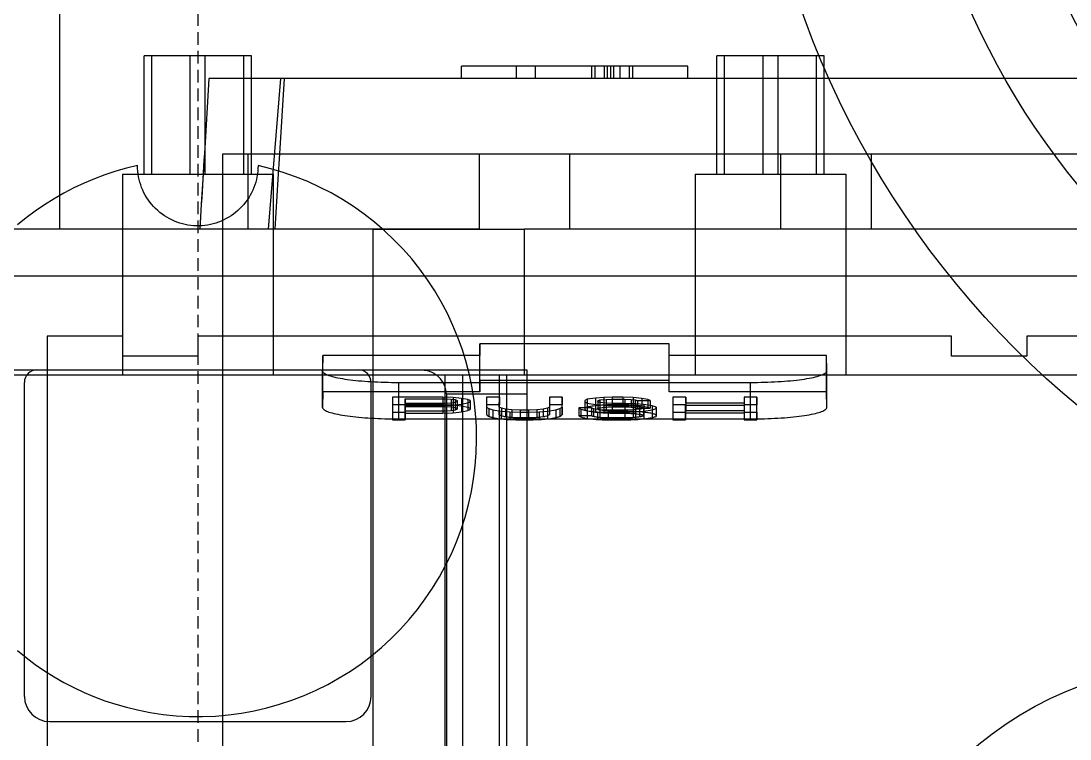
# Model space of a CAD drawing. Extents: x 0 to 226, y 0 to 271.
# Drawn here: x 105.97 to 147.72, y 55.36 to 83.94 of the extents above; entities that cross this region are included whole.
import ezdxf

# ---------------------------------------------------------------- set-up
doc = ezdxf.new("R2010")
doc.units = 0
doc.linetypes.add('DASHED', pattern=[0.75, 0.5, -0.25])
doc.layers.add('-15N-THT. THIẾT BỊ ĐÓNG MỞ', color=40, linetype='CONTINUOUS')

# ---------------------------------------------------------------- blocks, each defined once
blk = doc.blocks.new('06 - N - SC VSD CHIẾU TRÊN ATV630D30~D45N4')
at = {"layer": '-15N-THT. THIẾT BỊ ĐÓNG MỞ', "color": 6, "linetype": 'DASHED'}
blk.add_line((0, 0), (0, -271), dxfattribs=at)
at = {"layer": '-15N-THT. THIẾT BỊ ĐÓNG MỞ'}
for p, q in [((-5.5, -171.35), (-5.5, -195.35)), ((2.133, -188.45), (-2.133, -188.45)), ((-2.133, -193.15), (-2.133, -188.45)), ((-1.833, -193.15), (-1.833, -188.45)), ((-0.301, -193.15), (-0.301, -188.45)), ((0.301, -193.15), (0.301, -188.45)), ((1.833, -193.15), (1.833, -188.45)), ((2.133, -193.15), (2.133, -188.45)), ((24.933, -188.45), (20.667, -188.45)), ((20.667, -193.15), (20.667, -188.45)), ((20.967, -193.15), (20.967, -188.45)), ((22.499, -193.15), (22.499, -188.45)), ((23.101, -193.15), (23.101, -188.45)), ((24.633, -193.15), (24.633, -188.45)), ((24.933, -193.15), (24.933, -188.45)), ((19.5, -188.85), (10.5, -188.85)), ((10.5, -188.85), (10.5, -188.85)), ((10.5, -189.35), (10.5, -188.85)), ((12.688, -188.85), (12.688, -188.85)), ((12.688, -189.35), (12.688, -188.85)), ((13.438, -188.85), (13.438, -188.85)), ((16.562, -188.85), (13.438, -188.85)), ((13.438, -189.35), (13.438, -188.85)), ((15.688, -189.35), (15.688, -188.85)), ((15.812, -189.35), (15.812, -188.85)), ((16.187, -189.35), (16.187, -188.85)), ((16.313, -189.35), (16.313, -188.85)), ((16.438, -189.35), (16.438, -188.85)), ((16.562, -188.85), (16.562, -188.85)), ((16.562, -189.35), (16.562, -188.85)), ((16.812, -189.35), (16.812, -188.85)), ((17.188, -189.35), (17.188, -188.85)), ((17.312, -188.85), (17.312, -188.85)), ((17.312, -189.35), (17.312, -188.85)), ((19.5, -188.85), (19.5, -188.85)), ((19.5, -189.35), (19.5, -188.85)), ((0.445, -189.35), (0.262, -192.35)), ((3.297, -189.35), (0.445, -189.35)), ((0.445, -189.35), (0.445, -189.35)), ((3.297, -189.35), (2.796, -195.35)), ((3.434, -189.35), (3.251, -192.35)), ((76.693, -189.35), (3.297, -189.35)), ((10.5, -189.35), (10.5, -189.35)), ((12.688, -189.35), (12.688, -189.35)), ((13.438, -189.35), (13.438, -189.35)), ((16.562, -189.35), (16.562, -189.35)), ((17.312, -189.35), (17.312, -189.35)), ((19.5, -189.35), (19.5, -189.35)), ((0.333, -191.189), (0.323, -191.35)), ((0.308, -191.6), (0.293, -191.85)), ((0.323, -191.35), (0.308, -191.6)), ((0.293, -191.85), (0.278, -192.1)), ((0.262, -192.35), (0.202, -193.35)), ((0.254, -192.488), (0.241, -192.704)), ((0.262, -192.35), (0.247, -192.6)), ((0.278, -192.1), (0.262, -192.35)), ((1, -192.35), (94.99, -192.35)), ((1, -255.05), (1, -192.35)), ((1, -192.35), (1, -192.35)), ((2, -192.35), (2, -192.35)), ((2, -195.35), (2, -192.35)), ((3.251, -192.35), (3.19, -193.35)), ((11.2, -192.35), (11.2, -195.35)), ((14.8, -192.35), (14.8, -195.35)), ((23.2, -192.35), (23.2, -195.35)), ((26.8, -192.35), (26.8, -195.35)), ((-2.4, -192.813), (-2.836, -192.918)), ((-2.397, -192.925), (-2.4, -192.813)), ((-2.4, -192.813), (-2.4, -192.813)), ((0.232, -192.85), (0.217, -193.1)), ((0.241, -192.704), (0.228, -192.919)), ((0.247, -192.6), (0.232, -192.85)), ((2.4, -192.813), (2.397, -192.925)), ((2.905, -192.937), (2.4, -192.813)), ((2.4, -192.813), (2.4, -192.813)), ((-3.692, -193.182), (-4.112, -193.34)), ((-3.267, -193.042), (-3.692, -193.182)), ((-2.836, -192.918), (-3.267, -193.042)), ((-3, -193.15), (3, -193.15)), ((-3, -193.15), (-3, -201.15)), ((-2.389, -193.037), (-2.397, -192.925)), ((-2.376, -193.149), (-2.389, -193.037)), ((-2.358, -193.26), (-2.376, -193.149)), ((-2.334, -193.37), (-2.358, -193.26)), ((0.217, -193.1), (0.202, -193.35)), ((0.215, -193.135), (0.202, -193.35)), ((0.228, -192.919), (0.215, -193.135)), ((2.358, -193.26), (2.334, -193.37)), ((2.376, -193.149), (2.358, -193.26)), ((2.389, -193.037), (2.376, -193.149)), ((2.397, -192.925), (2.389, -193.037)), ((3.404, -193.085), (2.905, -192.937)), ((3, -193.15), (3, -201.15)), ((3.896, -193.256), (3.404, -193.085)), ((4.379, -193.45), (3.896, -193.256)), ((19.8, -193.15), (25.8, -193.15)), ((19.8, -193.15), (19.8, -201.15)), ((25.8, -193.15), (25.8, -201.15)), ((-4.93, -193.705), (-5.328, -193.912)), ((-4.525, -193.514), (-4.93, -193.705)), ((-4.112, -193.34), (-4.525, -193.514)), ((-2.306, -193.479), (-2.334, -193.37)), ((-2.272, -193.586), (-2.306, -193.479)), ((-2.233, -193.692), (-2.272, -193.586)), ((-2.189, -193.795), (-2.233, -193.692)), ((0.202, -193.35), (0.141, -194.35)), ((0.186, -193.6), (0.171, -193.85)), ((0.186, -193.6), (0.171, -193.85)), ((0.202, -193.35), (0.186, -193.6)), ((0.202, -193.35), (0.186, -193.6)), ((2.233, -193.692), (2.189, -193.795)), ((2.272, -193.586), (2.233, -193.692)), ((2.306, -193.479), (2.272, -193.586)), ((2.334, -193.37), (2.306, -193.479)), ((3.19, -193.35), (3.068, -195.35)), ((4.852, -193.667), (4.379, -193.45)), ((5.315, -193.905), (4.852, -193.667)), ((-5.716, -194.135), (-6.096, -194.374)), ((-5.328, -193.912), (-5.716, -194.135)), ((-2.141, -193.897), (-2.189, -193.795)), ((-2.087, -193.996), (-2.141, -193.897)), ((-2.03, -194.092), (-2.087, -193.996)), ((-1.967, -194.186), (-2.03, -194.092)), ((0.156, -194.1), (0.14, -194.35)), ((0.156, -194.1), (0.141, -194.35)), ((0.171, -193.85), (0.156, -194.1)), ((0.171, -193.85), (0.156, -194.1)), ((2.03, -194.092), (1.967, -194.186)), ((2.087, -193.996), (2.03, -194.092)), ((2.141, -193.897), (2.087, -193.996)), ((2.189, -193.795), (2.141, -193.897)), ((5.765, -194.165), (5.315, -193.905)), ((-6.096, -194.374), (-6.466, -194.627)), ((-1.901, -194.277), (-1.967, -194.186)), ((-1.83, -194.364), (-1.901, -194.277)), ((-1.755, -194.448), (-1.83, -194.364)), ((-1.677, -194.529), (-1.755, -194.448)), ((-1.594, -194.606), (-1.677, -194.529)), ((0.141, -194.35), (0.08, -195.35)), ((0.14, -194.35), (0.125, -194.6)), ((0.141, -194.35), (0.125, -194.6)), ((1.677, -194.529), (1.594, -194.606)), ((1.755, -194.448), (1.677, -194.529)), ((1.83, -194.364), (1.755, -194.448)), ((1.901, -194.277), (1.83, -194.364)), ((1.967, -194.186), (1.901, -194.277)), ((6.204, -194.446), (5.765, -194.165)), ((6.628, -194.746), (6.204, -194.446)), ((-6.825, -194.896), (-7.172, -195.178)), ((-6.466, -194.627), (-6.825, -194.896)), ((-1.508, -194.678), (-1.594, -194.606)), ((-1.419, -194.747), (-1.508, -194.678)), ((-1.327, -194.812), (-1.419, -194.747)), ((-1.232, -194.872), (-1.327, -194.812)), ((-1.134, -194.927), (-1.232, -194.872)), ((-1.034, -194.978), (-1.134, -194.927)), ((-0.931, -195.024), (-1.034, -194.978)), ((0.11, -194.85), (0.094, -195.1)), ((0.11, -194.85), (0.095, -195.1)), ((0.125, -194.6), (0.11, -194.85)), ((0.125, -194.6), (0.11, -194.85)), ((1.034, -194.978), (0.931, -195.024)), ((1.134, -194.927), (1.034, -194.978)), ((1.232, -194.872), (1.134, -194.927)), ((1.327, -194.812), (1.232, -194.872)), ((1.419, -194.747), (1.327, -194.812)), ((1.508, -194.678), (1.419, -194.747)), ((1.594, -194.606), (1.508, -194.678)), ((7.038, -195.067), (6.628, -194.746)), ((11.2, -195.35), (-11.025, -195.35)), ((-0.827, -195.065), (-0.931, -195.024)), ((-0.72, -195.102), (-0.827, -195.065)), ((-0.612, -195.133), (-0.72, -195.102)), ((-0.503, -195.159), (-0.612, -195.133)), ((-0.392, -195.18), (-0.503, -195.159)), ((-0.281, -195.196), (-0.392, -195.18)), ((-0.169, -195.207), (-0.281, -195.196)), ((-0.056, -195.212), (-0.169, -195.207)), ((0.056, -195.212), (-0.056, -195.212)), ((0.169, -195.207), (0.056, -195.212)), ((0.094, -195.1), (0.079, -195.35)), ((0.095, -195.1), (0.08, -195.35)), ((0.08, -195.35), (0.08, -195.35)), ((0.281, -195.196), (0.169, -195.207)), ((0.392, -195.18), (0.281, -195.196)), ((0.503, -195.159), (0.392, -195.18)), ((0.612, -195.133), (0.503, -195.159)), ((0.72, -195.102), (0.612, -195.133)), ((0.827, -195.065), (0.72, -195.102)), ((0.931, -195.024), (0.827, -195.065)), ((1, -195.35), (1, -195.35)), ((2, -195.35), (2, -195.35)), ((6.981, -255.05), (6.981, -195.35)), ((6.981, -195.35), (13, -195.35)), ((7.433, -195.406), (7.038, -195.067)), ((7.811, -195.764), (7.433, -195.406)), ((13, -195.35), (13, -195.35)), ((13, -201.15), (13, -195.35)), ((101.088, -195.35), (13, -195.35)), ((8.172, -196.138), (7.811, -195.764)), ((8.515, -196.53), (8.172, -196.138)), ((8.84, -196.937), (8.515, -196.53)), ((9.145, -197.358), (8.84, -196.937)), ((-9, -197.2), (88.99, -197.2)), ((9.43, -197.794), (9.145, -197.358)), ((9.694, -198.242), (9.43, -197.794)), ((9.937, -198.703), (9.694, -198.242)), ((10.157, -199.174), (9.937, -198.703)), ((10.356, -199.655), (10.157, -199.174)), ((-6, -199.6), (-6, -199.6)), ((-6, -199.6), (-6, -222.2)), ((-3, -199.6), (-6, -199.6)), ((-3, -199.6), (-3, -199.6)), ((0, -199.6), (0, -199.6)), ((0, -199.6), (0, -200.4)), ((30, -199.6), (0, -199.6)), ((10.532, -200.145), (10.356, -199.655)), ((11.234, -199.916), (11.23, -200.374)), ((18.766, -199.916), (11.234, -199.916)), ((11.234, -201.37), (11.234, -199.916)), ((18.766, -201.37), (18.766, -199.916)), ((18.77, -200.374), (18.766, -199.916)), ((30, -199.6), (30, -199.6)), ((30, -200.4), (30, -199.6)), ((33, -199.6), (33, -199.6)), ((33, -199.6), (33, -200.4)), ((36, -199.6), (33, -199.6)), ((-3, -200.4), (-3, -200.4)), ((0, -200.4), (-3, -200.4)), ((0, -200.4), (0, -200.4)), ((4.979, -200.374), (4.964, -200.984)), ((11.23, -200.374), (4.979, -200.374)), ((4.979, -201.828), (4.979, -200.374)), ((10.685, -200.642), (10.532, -200.145)), ((11.23, -201.828), (11.23, -200.374)), ((25.021, -200.374), (18.77, -200.374)), ((18.77, -201.828), (18.77, -200.374)), ((25.036, -200.984), (25.021, -200.374)), ((25.021, -201.828), (25.021, -200.374)), ((30, -200.4), (30, -200.4)), ((33, -200.4), (30, -200.4)), ((33, -200.4), (33, -200.4)), ((10.814, -201.146), (10.685, -200.642)), ((-83.471, -201.15), (101.088, -201.15)), ((-81.9, -200.95), (13.1, -200.95)), ((-6.4, -200.95), (-6.4, -200.95)), ((-6, -201.15), (-6, -201.15)), ((4.964, -200.984), (4.964, -200.984)), ((4.964, -200.984), (4.964, -200.985)), ((4.964, -202.438), (4.964, -200.984)), ((4.964, -200.985), (4.964, -200.985)), ((4.964, -200.985), (4.964, -200.985)), ((4.964, -200.985), (4.964, -200.985)), ((4.964, -200.985), (4.964, -200.985)), ((4.964, -200.985), (4.967, -201.007)), ((4.964, -202.439), (4.964, -200.985)), ((4.967, -201.007), (4.977, -201.028)), ((4.977, -201.028), (4.992, -201.049)), ((4.992, -201.049), (5.015, -201.07)), ((5.015, -201.07), (5.044, -201.091)), ((5.044, -201.091), (5.079, -201.111)), ((5.079, -201.111), (5.121, -201.131)), ((5.121, -201.131), (5.169, -201.151)), ((5.169, -201.151), (5.223, -201.171)), ((5.223, -201.171), (5.282, -201.19)), ((5.282, -201.19), (5.348, -201.209)), ((5.348, -201.209), (5.419, -201.228)), ((5.419, -201.228), (5.496, -201.246)), ((5.496, -201.246), (5.578, -201.263)), ((6.4, -200.95), (6.4, -200.95)), ((8.9, -200.95), (8.9, -200.95)), ((8.9, -200.95), (8.957, -200.952)), ((8.957, -200.952), (9.013, -200.956)), ((9.013, -200.956), (9.07, -200.964)), ((9.07, -200.964), (9.126, -200.975)), ((9.126, -200.975), (9.181, -200.99)), ((9.181, -200.99), (9.237, -201.008)), ((9.237, -201.008), (9.291, -201.029)), ((9.291, -201.029), (9.345, -201.054)), ((9.345, -201.054), (9.398, -201.082)), ((9.398, -201.082), (9.449, -201.114)), ((9.449, -201.114), (9.5, -201.15)), ((9.5, -201.15), (9.5, -201.15)), ((9.837, -201.15), (9.837, -255.05)), ((10.544, -201.15), (10.544, -255.05)), ((10.919, -201.656), (10.814, -201.146)), ((11.993, -201.15), (11.993, -255.05)), ((12.286, -201.15), (12.286, -255.05)), ((12.286, -201.15), (12.286, -201.15)), ((13, -201.15), (13, -201.15)), ((13.1, -200.95), (13.1, -242.45)), ((13.1, -201.15), (13.1, -201.15)), ((24.424, -201.263), (24.506, -201.245)), ((24.506, -201.245), (24.582, -201.227)), ((24.582, -201.227), (24.653, -201.209)), ((24.653, -201.209), (24.718, -201.19)), ((24.718, -201.19), (24.778, -201.171)), ((24.778, -201.171), (24.832, -201.151)), ((24.832, -201.151), (24.88, -201.131)), ((24.88, -201.131), (24.921, -201.111)), ((24.921, -201.111), (24.956, -201.091)), ((24.956, -201.091), (24.985, -201.07)), ((24.985, -201.07), (25.008, -201.049)), ((25.008, -201.049), (25.024, -201.028)), ((25.024, -201.028), (25.033, -201.007)), ((25.033, -201.007), (25.036, -200.985)), ((25.036, -200.985), (25.036, -200.984)), ((25.036, -200.984), (25.036, -200.984)), ((25.036, -202.438), (25.036, -200.984)), ((25.036, -200.985), (25.036, -200.985)), ((25.036, -200.985), (25.036, -200.985)), ((25.036, -200.985), (25.036, -200.985)), ((25.036, -202.439), (25.036, -200.985)), ((-6.9, -213.95), (-6.9, -201.45)), ((-6.9, -201.45), (-6.9, -201.45)), ((5.578, -201.263), (5.665, -201.28)), ((5.665, -201.28), (5.758, -201.296)), ((5.758, -201.296), (5.855, -201.311)), ((5.855, -201.311), (5.956, -201.326)), ((5.956, -201.326), (6.062, -201.34)), ((6.062, -201.34), (6.172, -201.353)), ((6.172, -201.353), (6.286, -201.365)), ((6.286, -201.365), (6.403, -201.377)), ((6.403, -201.377), (6.525, -201.388)), ((6.525, -201.388), (6.649, -201.398)), ((6.649, -201.398), (6.776, -201.407)), ((6.776, -201.407), (6.906, -201.415)), ((6.9, -201.45), (6.9, -201.45)), ((6.9, -213.95), (6.9, -201.45)), ((6.906, -201.415), (7.037, -201.422)), ((7.037, -201.422), (7.17, -201.428)), ((7.17, -201.428), (7.305, -201.434)), ((7.305, -201.434), (7.442, -201.438)), ((7.442, -201.438), (7.579, -201.441)), ((7.579, -201.441), (7.718, -201.444)), ((7.718, -201.444), (7.859, -201.445)), ((7.859, -201.445), (8, -201.446)), ((8, -201.446), (22, -201.446)), ((8, -202.9), (8, -201.446)), ((11.001, -202.17), (10.919, -201.656)), ((11.234, -201.37), (11.23, -201.828)), ((18.766, -201.37), (11.234, -201.37)), ((18.77, -201.828), (18.766, -201.37)), ((22, -201.446), (22.141, -201.445)), ((22, -202.9), (22, -201.446)), ((22.141, -201.445), (22.282, -201.444)), ((22.282, -201.444), (22.421, -201.441)), ((22.421, -201.441), (22.558, -201.438)), ((22.558, -201.438), (22.695, -201.434)), ((22.695, -201.434), (22.829, -201.428)), ((22.829, -201.428), (22.962, -201.422)), ((22.962, -201.422), (23.094, -201.415)), ((23.094, -201.415), (23.223, -201.407)), ((23.223, -201.407), (23.35, -201.398)), ((23.35, -201.398), (23.475, -201.388)), ((23.475, -201.388), (23.597, -201.377)), ((23.597, -201.377), (23.715, -201.365)), ((23.715, -201.365), (23.829, -201.353)), ((23.829, -201.353), (23.939, -201.34)), ((23.939, -201.34), (24.045, -201.326)), ((24.045, -201.326), (24.147, -201.311)), ((24.147, -201.311), (24.244, -201.296)), ((24.244, -201.296), (24.337, -201.279)), ((24.337, -201.279), (24.424, -201.263)), ((4.979, -201.828), (4.964, -202.438)), ((11.23, -201.828), (4.979, -201.828)), ((6.9, -201.95), (6.9, -201.95)), ((9.751, -202.03), (7.745, -202.03)), ((7.745, -202.03), (7.745, -202.336)), ((7.745, -202.03), (7.749, -202.631)), ((10.169, -202.043), (9.751, -202.03)), ((9.751, -202.03), (9.751, -202.337)), ((9.899, -201.915), (9.9, -201.92)), ((13.1, -201.915), (9.899, -201.915)), ((9.9, -201.92), (9.9, -201.925)), ((9.9, -201.925), (9.9, -201.93)), ((9.9, -201.93), (9.9, -201.935)), ((9.9, -201.935), (9.9, -201.94)), ((9.9, -201.94), (9.9, -201.945)), ((9.9, -201.945), (9.9, -201.95)), ((9.9, -201.95), (9.9, -224.95)), ((9.9, -201.95), (9.9, -201.95)), ((10.503, -202.081), (10.169, -202.043)), ((10.169, -202.043), (10.169, -202.349)), ((10.754, -202.133), (10.503, -202.081)), ((10.503, -202.081), (10.503, -202.388)), ((12.005, -202.03), (11.495, -202.03)), ((11.495, -202.03), (11.495, -202.336)), ((11.495, -202.03), (11.498, -202.426)), ((12.002, -202.427), (12.005, -202.03)), ((12.005, -202.03), (12.005, -202.336)), ((14.505, -202.03), (13.995, -202.03)), ((13.995, -202.03), (13.995, -202.336)), ((13.995, -202.03), (13.998, -202.427)), ((14.502, -202.426), (14.505, -202.03)), ((14.505, -202.03), (14.505, -202.336)), ((15.83, -202.069), (15.496, -202.12)), ((16.165, -202.043), (15.83, -202.069)), ((15.83, -202.069), (15.83, -202.375)), ((16.499, -202.03), (16.165, -202.043)), ((16.165, -202.043), (16.165, -202.349)), ((16.917, -202.03), (16.499, -202.03)), ((16.499, -202.03), (16.499, -202.337)), ((17.336, -202.043), (16.917, -202.03)), ((16.917, -202.03), (16.917, -202.337)), ((17.67, -202.081), (17.336, -202.043)), ((17.336, -202.043), (17.336, -202.349)), ((17.921, -202.133), (17.67, -202.081)), ((17.67, -202.081), (17.67, -202.388)), ((25.021, -201.828), (18.77, -201.828)), ((19.422, -202.03), (18.912, -202.03)), ((18.912, -202.03), (18.912, -202.336)), ((18.912, -202.03), (18.915, -202.631)), ((19.421, -202.273), (19.422, -202.03)), ((19.422, -202.03), (19.422, -202.336)), ((22.255, -202.03), (21.745, -202.03)), ((21.745, -202.03), (21.745, -202.336)), ((21.745, -202.03), (21.746, -202.273)), ((22.251, -202.631), (22.255, -202.03)), ((22.255, -202.03), (22.255, -202.336)), ((25.036, -202.438), (25.021, -201.828)), ((4.964, -202.438), (4.964, -202.438)), ((4.964, -202.438), (4.964, -202.438)), ((4.964, -202.438), (4.964, -202.438)), ((4.964, -202.438), (4.964, -202.439)), ((4.964, -202.439), (4.964, -202.439)), ((4.964, -202.439), (4.964, -202.439)), ((4.964, -202.439), (4.967, -202.46)), ((4.967, -202.46), (4.977, -202.482)), ((4.977, -202.482), (4.992, -202.503)), ((4.992, -202.503), (5.015, -202.524)), ((9.751, -202.337), (7.745, -202.336)), ((7.745, -202.336), (7.749, -202.937)), ((8.251, -202.631), (8.252, -202.363)), ((8.252, -202.363), (8.252, -202.67)), ((8.252, -202.363), (9.75, -202.363)), ((8.254, -202.286), (8.255, -202.095)), ((8.254, -202.286), (8.254, -202.592)), ((9.833, -202.286), (8.254, -202.286)), ((8.254, -202.592), (8.255, -202.402)), ((8.255, -202.095), (8.255, -202.402)), ((8.255, -202.095), (9.833, -202.095)), ((8.255, -202.402), (9.833, -202.402)), ((9.75, -202.363), (10.168, -202.35)), ((9.75, -202.363), (9.75, -202.67)), ((10.169, -202.349), (9.751, -202.337)), ((9.833, -202.095), (9.833, -202.402)), ((9.833, -202.095), (10.081, -202.108)), ((10.082, -202.273), (9.833, -202.286)), ((9.833, -202.286), (9.833, -202.592)), ((9.833, -202.402), (10.081, -202.415)), ((10.081, -202.108), (10.081, -202.415)), ((10.081, -202.108), (10.246, -202.133)), ((10.081, -202.415), (10.246, -202.44)), ((10.247, -202.247), (10.082, -202.273)), ((10.082, -202.273), (10.082, -202.579)), ((10.168, -202.35), (10.502, -202.312)), ((10.168, -202.35), (10.168, -202.657)), ((10.503, -202.388), (10.169, -202.349)), ((10.246, -202.133), (10.246, -202.44)), ((10.246, -202.133), (10.329, -202.171)), ((10.246, -202.44), (10.329, -202.478)), ((10.33, -202.209), (10.247, -202.247)), ((10.247, -202.247), (10.247, -202.554)), ((10.329, -202.171), (10.329, -202.516)), ((10.502, -202.312), (10.753, -202.261)), ((10.502, -202.312), (10.502, -202.618)), ((10.754, -202.439), (10.503, -202.388)), ((10.753, -202.261), (10.837, -202.222)), ((10.753, -202.261), (10.753, -202.567)), ((10.754, -202.133), (10.754, -202.439)), ((10.837, -202.171), (10.754, -202.133)), ((10.837, -202.478), (10.754, -202.439)), ((10.837, -202.171), (10.837, -202.478)), ((10.837, -202.222), (10.837, -202.171)), ((10.837, -202.222), (10.837, -202.529)), ((10.837, -202.529), (10.837, -202.478)), ((11.058, -202.687), (11.001, -202.17)), ((12.005, -202.336), (11.495, -202.336)), ((11.495, -202.336), (11.496, -202.506)), ((11.496, -202.506), (11.496, -202.563)), ((11.498, -202.426), (11.498, -202.733)), ((11.498, -202.426), (11.582, -202.491)), ((11.582, -202.491), (11.582, -202.797)), ((11.582, -202.491), (11.749, -202.541)), ((12.085, -202.477), (12.002, -202.427)), ((12.002, -202.427), (12.002, -202.734)), ((12.003, -202.62), (12.004, -202.507)), ((12.004, -202.45), (12.005, -202.393)), ((12.004, -202.507), (12.004, -202.45)), ((12.005, -202.393), (12.005, -202.336)), ((12.251, -202.516), (12.085, -202.477)), ((12.085, -202.477), (12.085, -202.784)), ((13.915, -202.477), (13.749, -202.516)), ((13.998, -202.427), (13.915, -202.477)), ((13.915, -202.477), (13.915, -202.784)), ((14.505, -202.336), (13.995, -202.336)), ((13.995, -202.336), (13.998, -202.734)), ((13.998, -202.427), (13.998, -202.734)), ((14.251, -202.541), (14.418, -202.491)), ((14.418, -202.491), (14.502, -202.426)), ((14.418, -202.491), (14.418, -202.797)), ((14.502, -202.733), (14.505, -202.336)), ((14.502, -202.426), (14.502, -202.733)), ((15.668, -202.465), (15.164, -202.465)), ((15.164, -202.465), (15.164, -202.771)), ((15.164, -202.465), (15.249, -202.516)), ((15.496, -202.12), (15.413, -202.171)), ((15.413, -202.171), (15.413, -202.478)), ((15.413, -202.171), (15.413, -202.178)), ((15.413, -202.178), (15.413, -202.186)), ((15.413, -202.186), (15.413, -202.193)), ((15.413, -202.193), (15.413, -202.2)), ((15.413, -202.2), (15.413, -202.208)), ((15.413, -202.208), (15.413, -202.215)), ((15.413, -202.215), (15.413, -202.222)), ((15.413, -202.222), (15.413, -202.529)), ((15.413, -202.222), (15.425, -202.23)), ((15.425, -202.47), (15.413, -202.478)), ((15.413, -202.478), (15.413, -202.485)), ((15.413, -202.485), (15.413, -202.492)), ((15.413, -202.492), (15.413, -202.5)), ((15.413, -202.5), (15.413, -202.507)), ((15.413, -202.507), (15.413, -202.514)), ((15.425, -202.23), (15.437, -202.237)), ((15.436, -202.463), (15.425, -202.47)), ((15.448, -202.456), (15.436, -202.463)), ((15.437, -202.237), (15.449, -202.244)), ((15.46, -202.448), (15.448, -202.456)), ((15.449, -202.244), (15.461, -202.252)), ((15.472, -202.441), (15.46, -202.448)), ((15.461, -202.252), (15.473, -202.259)), ((15.484, -202.434), (15.472, -202.441)), ((15.473, -202.259), (15.485, -202.266)), ((15.496, -202.426), (15.484, -202.434)), ((15.485, -202.266), (15.497, -202.274)), ((15.496, -202.12), (15.496, -202.426)), ((15.544, -202.419), (15.496, -202.426)), ((15.497, -202.274), (15.497, -202.58)), ((15.497, -202.274), (15.832, -202.325)), ((15.591, -202.412), (15.544, -202.419)), ((15.639, -202.404), (15.591, -202.412)), ((15.687, -202.397), (15.639, -202.404)), ((15.751, -202.503), (15.668, -202.465)), ((15.668, -202.465), (15.668, -202.771)), ((15.735, -202.39), (15.687, -202.397)), ((15.83, -202.375), (15.735, -202.39)), ((16, -202.541), (15.751, -202.503)), ((15.751, -202.503), (15.751, -202.81)), ((15.878, -202.371), (15.83, -202.375)), ((15.832, -202.325), (15.832, -202.631)), ((15.832, -202.325), (16.166, -202.35)), ((15.926, -202.368), (15.878, -202.371)), ((15.92, -202.195), (15.921, -202.191)), ((15.92, -202.199), (15.92, -202.195)), ((15.92, -202.202), (15.92, -202.199)), ((15.92, -202.206), (15.92, -202.202)), ((15.92, -202.209), (15.92, -202.206)), ((16.003, -202.247), (15.92, -202.209)), ((15.92, -202.209), (15.92, -202.516)), ((15.92, -202.505), (15.921, -202.498)), ((15.92, -202.509), (15.92, -202.505)), ((15.92, -202.512), (15.92, -202.509)), ((15.921, -202.184), (16.004, -202.146)), ((15.921, -202.188), (15.921, -202.184)), ((15.921, -202.184), (15.921, -202.491)), ((15.921, -202.191), (15.921, -202.188)), ((15.921, -202.491), (15.968, -202.469)), ((15.921, -202.494), (15.921, -202.491)), ((15.921, -202.498), (15.921, -202.494)), ((15.974, -202.364), (15.926, -202.368)), ((15.968, -202.469), (15.98, -202.463)), ((16.022, -202.36), (15.974, -202.364)), ((15.98, -202.463), (16.004, -202.453)), ((16.251, -202.273), (16.003, -202.247)), ((16.003, -202.247), (16.003, -202.554)), ((16.004, -202.146), (16.252, -202.121)), ((16.004, -202.146), (16.004, -202.453)), ((16.004, -202.453), (16.11, -202.442)), ((16.069, -202.357), (16.022, -202.36)), ((16.117, -202.353), (16.069, -202.357)), ((16.11, -202.442), (16.146, -202.438)), ((16.165, -202.349), (16.117, -202.353)), ((16.146, -202.438), (16.181, -202.435)), ((16.26, -202.346), (16.165, -202.349)), ((16.166, -202.35), (16.166, -202.657)), ((16.166, -202.35), (16.5, -202.363)), ((16.181, -202.435), (16.252, -202.427)), ((16.501, -202.286), (16.251, -202.273)), ((16.251, -202.273), (16.251, -202.579)), ((16.252, -202.121), (16.501, -202.108)), ((16.252, -202.121), (16.252, -202.427)), ((16.252, -202.427), (16.323, -202.424)), ((16.308, -202.344), (16.26, -202.346)), ((16.356, -202.342), (16.308, -202.344)), ((16.323, -202.424), (16.359, -202.422)), ((16.404, -202.34), (16.356, -202.342)), ((16.359, -202.422), (16.394, -202.42)), ((16.394, -202.42), (16.43, -202.418)), ((16.499, -202.337), (16.404, -202.34)), ((16.43, -202.418), (16.465, -202.416)), ((16.465, -202.416), (16.501, -202.415)), ((16.917, -202.337), (16.499, -202.337)), ((16.5, -202.363), (16.5, -202.67)), ((16.5, -202.363), (17, -202.363)), ((16.501, -202.108), (16.501, -202.415)), ((16.501, -202.108), (16.999, -202.108)), ((17, -202.286), (16.501, -202.286)), ((16.501, -202.286), (16.501, -202.592)), ((16.501, -202.415), (16.999, -202.415)), ((16.977, -202.338), (16.917, -202.337)), ((17.037, -202.34), (16.977, -202.338)), ((16.999, -202.108), (16.999, -202.415)), ((16.999, -202.108), (17.248, -202.121)), ((16.999, -202.415), (17.07, -202.418)), ((17.418, -202.298), (17, -202.286)), ((17, -202.286), (17, -202.592)), ((17, -202.363), (17, -202.67)), ((17, -202.363), (17.332, -202.376)), ((17.156, -202.344), (17.037, -202.34)), ((17.07, -202.418), (17.106, -202.42)), ((17.106, -202.42), (17.141, -202.422)), ((17.141, -202.422), (17.177, -202.424)), ((17.216, -202.346), (17.156, -202.344)), ((17.177, -202.424), (17.248, -202.427)), ((17.276, -202.348), (17.216, -202.346)), ((17.248, -202.121), (17.248, -202.427)), ((17.248, -202.121), (17.413, -202.146)), ((17.248, -202.427), (17.271, -202.431)), ((17.271, -202.431), (17.295, -202.435)), ((17.336, -202.349), (17.276, -202.348)), ((17.295, -202.435), (17.319, -202.438)), ((17.319, -202.438), (17.366, -202.445)), ((17.332, -202.376), (17.332, -202.682)), ((17.332, -202.376), (17.582, -202.401)), ((17.383, -202.355), (17.336, -202.349)), ((17.366, -202.445), (17.389, -202.449)), ((17.431, -202.36), (17.383, -202.355)), ((17.389, -202.449), (17.413, -202.453)), ((17.413, -202.146), (17.413, -202.453)), ((17.413, -202.146), (17.425, -202.15)), ((17.413, -202.453), (17.425, -202.456)), ((17.752, -202.324), (17.418, -202.298)), ((17.418, -202.298), (17.418, -202.605)), ((17.425, -202.15), (17.437, -202.153)), ((17.425, -202.456), (17.437, -202.46)), ((17.479, -202.366), (17.431, -202.36)), ((17.437, -202.153), (17.449, -202.157)), ((17.437, -202.46), (17.449, -202.464)), ((17.449, -202.157), (17.461, -202.161)), ((17.449, -202.464), (17.461, -202.467)), ((17.461, -202.161), (17.473, -202.164)), ((17.461, -202.467), (17.473, -202.471)), ((17.473, -202.164), (17.485, -202.168)), ((17.473, -202.471), (17.485, -202.475)), ((17.527, -202.371), (17.479, -202.366)), ((17.485, -202.168), (17.497, -202.172)), ((17.485, -202.475), (17.497, -202.478)), ((17.497, -202.172), (17.497, -202.478)), ((17.497, -202.172), (18.006, -202.172)), ((17.497, -202.478), (18.006, -202.478)), ((17.575, -202.377), (17.527, -202.371)), ((17.622, -202.382), (17.575, -202.377)), ((17.582, -202.401), (17.582, -202.708)), ((17.582, -202.401), (17.748, -202.439)), ((17.606, -202.51), (17.583, -202.516)), ((17.63, -202.505), (17.606, -202.51)), ((17.67, -202.388), (17.622, -202.382)), ((17.654, -202.499), (17.63, -202.505)), ((17.677, -202.494), (17.654, -202.499)), ((17.921, -202.439), (17.67, -202.388)), ((17.701, -202.488), (17.677, -202.494)), ((17.725, -202.483), (17.701, -202.488)), ((17.748, -202.478), (17.725, -202.483)), ((17.748, -202.439), (17.748, -202.746)), ((17.748, -202.439), (17.748, -202.443)), ((17.748, -202.443), (17.748, -202.446)), ((17.748, -202.446), (17.748, -202.449)), ((17.748, -202.449), (17.748, -202.452)), ((17.748, -202.452), (17.748, -202.459)), ((17.748, -202.459), (17.748, -202.461)), ((17.748, -202.459), (17.748, -202.766)), ((17.748, -202.461), (17.748, -202.463)), ((17.748, -202.463), (17.748, -202.465)), ((17.748, -202.465), (17.748, -202.466)), ((17.748, -202.466), (17.748, -202.468)), ((17.748, -202.468), (17.748, -202.47)), ((17.748, -202.47), (17.748, -202.471)), ((17.748, -202.47), (17.748, -202.777)), ((17.748, -202.471), (17.748, -202.472)), ((17.748, -202.472), (17.748, -202.474)), ((17.748, -202.474), (17.749, -202.475)), ((17.749, -202.476), (17.748, -202.478)), ((17.748, -202.478), (17.748, -202.784)), ((17.749, -202.475), (17.749, -202.476)), ((18.085, -202.375), (17.752, -202.324)), ((17.752, -202.324), (17.752, -202.631)), ((18.006, -202.172), (17.921, -202.133)), ((17.921, -202.133), (17.921, -202.439)), ((18.006, -202.478), (17.921, -202.439)), ((18.006, -202.172), (18.006, -202.478)), ((18.084, -202.541), (18.251, -202.491)), ((18.252, -202.426), (18.085, -202.375)), ((18.085, -202.375), (18.085, -202.682)), ((18.251, -202.491), (18.252, -202.426)), ((18.251, -202.491), (18.251, -202.797)), ((18.252, -202.426), (18.252, -202.733)), ((19.422, -202.336), (18.912, -202.336)), ((18.912, -202.336), (18.912, -202.422)), ((18.912, -202.422), (18.913, -202.508)), ((18.913, -202.508), (18.915, -202.937)), ((19.418, -202.631), (19.419, -202.35)), ((19.419, -202.35), (19.419, -202.657)), ((19.419, -202.35), (21.748, -202.35)), ((21.746, -202.273), (19.421, -202.273)), ((19.421, -202.273), (19.421, -202.579)), ((19.421, -202.545), (19.422, -202.406)), ((19.422, -202.371), (19.422, -202.336)), ((19.422, -202.406), (19.422, -202.371)), ((22.255, -202.336), (21.745, -202.336)), ((21.745, -202.336), (21.745, -202.371)), ((21.745, -202.371), (21.745, -202.406)), ((21.745, -202.406), (21.745, -202.441)), ((21.745, -202.441), (21.745, -202.475)), ((21.745, -202.475), (21.746, -202.579)), ((21.746, -202.273), (21.746, -202.579)), ((21.748, -202.35), (21.748, -202.657)), ((21.748, -202.35), (21.749, -202.631)), ((22.251, -202.937), (22.255, -202.336)), ((24.985, -202.524), (25.008, -202.503)), ((25.008, -202.503), (25.024, -202.482)), ((25.024, -202.482), (25.033, -202.46)), ((25.033, -202.46), (25.036, -202.439)), ((25.036, -202.439), (25.036, -202.438)), ((25.036, -202.438), (25.036, -202.438)), ((25.036, -202.438), (25.036, -202.438)), ((25.036, -202.438), (25.036, -202.438)), ((25.036, -202.439), (25.036, -202.439)), ((25.036, -202.439), (25.036, -202.439)), ((5.015, -202.524), (5.044, -202.544)), ((5.044, -202.544), (5.079, -202.565)), ((5.079, -202.565), (5.121, -202.585)), ((5.121, -202.585), (5.169, -202.605)), ((5.169, -202.605), (5.223, -202.625)), ((5.223, -202.625), (5.282, -202.644)), ((5.282, -202.644), (5.348, -202.663)), ((5.348, -202.663), (5.419, -202.681)), ((5.419, -202.681), (5.496, -202.699)), ((5.496, -202.699), (5.578, -202.717)), ((5.578, -202.717), (5.665, -202.734)), ((5.665, -202.734), (5.758, -202.75)), ((5.758, -202.75), (5.855, -202.765)), ((5.855, -202.765), (5.956, -202.78)), ((5.956, -202.78), (6.062, -202.794)), ((6.062, -202.794), (6.172, -202.807)), ((6.172, -202.807), (6.286, -202.819)), ((6.286, -202.819), (6.403, -202.831)), ((6.403, -202.831), (6.525, -202.841)), ((6.525, -202.841), (6.649, -202.851)), ((6.649, -202.851), (6.776, -202.86)), ((6.776, -202.86), (6.906, -202.869)), ((6.906, -202.869), (7.037, -202.876)), ((7.037, -202.876), (7.17, -202.882)), ((7.17, -202.882), (7.305, -202.887)), ((7.305, -202.887), (7.442, -202.892)), ((7.442, -202.892), (7.579, -202.895)), ((7.579, -202.895), (7.718, -202.898)), ((7.718, -202.898), (7.859, -202.899)), ((7.749, -202.631), (7.749, -202.937)), ((7.749, -202.631), (8.251, -202.631)), ((7.859, -202.899), (8, -202.9)), ((8, -202.9), (22, -202.9)), ((8.251, -202.631), (8.251, -202.937)), ((8.251, -202.937), (8.252, -202.67)), ((8.252, -202.67), (9.75, -202.67)), ((9.833, -202.592), (8.254, -202.592)), ((9.75, -202.67), (10.168, -202.657)), ((10.082, -202.579), (9.833, -202.592)), ((10.247, -202.554), (10.082, -202.579)), ((10.168, -202.657), (10.502, -202.618)), ((10.33, -202.516), (10.247, -202.554)), ((10.502, -202.618), (10.753, -202.567)), ((10.753, -202.567), (10.837, -202.529)), ((11.091, -203.207), (11.058, -202.687)), ((11.496, -202.563), (11.497, -202.676)), ((11.497, -202.676), (11.498, -202.733)), ((11.498, -202.733), (11.51, -202.742)), ((11.51, -202.742), (11.522, -202.751)), ((11.522, -202.751), (11.534, -202.76)), ((11.534, -202.76), (11.57, -202.788)), ((11.57, -202.788), (11.582, -202.797)), ((11.582, -202.797), (11.606, -202.804)), ((11.606, -202.804), (11.63, -202.812)), ((11.63, -202.812), (11.654, -202.819)), ((11.654, -202.819), (11.678, -202.826)), ((11.678, -202.826), (11.702, -202.833)), ((11.702, -202.833), (11.725, -202.841)), ((11.725, -202.841), (11.749, -202.848)), ((11.749, -202.541), (11.749, -202.848)), ((11.749, -202.541), (12.083, -202.592)), ((11.749, -202.848), (11.892, -202.87)), ((11.892, -202.87), (11.94, -202.877)), ((11.94, -202.877), (12.083, -202.899)), ((12.002, -202.734), (12.003, -202.677)), ((12.014, -202.741), (12.002, -202.734)), ((12.003, -202.677), (12.003, -202.62)), ((12.026, -202.748), (12.014, -202.741)), ((12.049, -202.762), (12.026, -202.748)), ((12.061, -202.77), (12.049, -202.762)), ((12.085, -202.784), (12.061, -202.77)), ((12.083, -202.592), (12.083, -202.899)), ((12.083, -202.592), (12.417, -202.618)), ((12.083, -202.899), (12.131, -202.903)), ((12.108, -202.789), (12.085, -202.784)), ((12.18, -202.806), (12.108, -202.789)), ((12.131, -202.903), (12.178, -202.906)), ((12.178, -202.906), (12.321, -202.917)), ((12.203, -202.811), (12.18, -202.806)), ((12.251, -202.822), (12.203, -202.811)), ((12.5, -202.541), (12.251, -202.516)), ((12.251, -202.516), (12.251, -202.822)), ((12.358, -202.833), (12.251, -202.822)), ((12.321, -202.917), (12.369, -202.921)), ((12.393, -202.837), (12.358, -202.833)), ((12.369, -202.921), (12.417, -202.925)), ((12.5, -202.848), (12.393, -202.837)), ((12.417, -202.618), (12.417, -202.925)), ((12.417, -202.618), (12.833, -202.631)), ((12.417, -202.925), (12.476, -202.926)), ((12.476, -202.926), (12.536, -202.928)), ((12.833, -202.554), (12.5, -202.541)), ((12.5, -202.541), (12.5, -202.848)), ((12.548, -202.85), (12.5, -202.848)), ((12.536, -202.928), (12.655, -202.932)), ((12.596, -202.851), (12.548, -202.85)), ((12.643, -202.853), (12.596, -202.851)), ((12.691, -202.855), (12.643, -202.853)), ((12.738, -202.857), (12.691, -202.855)), ((12.786, -202.859), (12.738, -202.857)), ((12.833, -202.861), (12.786, -202.859)), ((13.167, -202.554), (12.833, -202.554)), ((12.833, -202.554), (12.833, -202.861)), ((12.833, -202.631), (12.833, -202.937)), ((12.833, -202.631), (13.167, -202.631)), ((13.167, -202.861), (12.833, -202.861)), ((13.5, -202.541), (13.167, -202.554)), ((13.167, -202.554), (13.167, -202.861)), ((13.167, -202.631), (13.583, -202.618)), ((13.167, -202.631), (13.167, -202.937)), ((13.214, -202.859), (13.167, -202.861)), ((13.262, -202.857), (13.214, -202.859)), ((13.309, -202.855), (13.262, -202.857)), ((13.357, -202.853), (13.309, -202.855)), ((13.345, -202.932), (13.464, -202.928)), ((13.404, -202.851), (13.357, -202.853)), ((13.452, -202.85), (13.404, -202.851)), ((13.5, -202.848), (13.452, -202.85)), ((13.464, -202.928), (13.524, -202.926)), ((13.749, -202.516), (13.5, -202.541)), ((13.5, -202.541), (13.5, -202.848)), ((13.607, -202.837), (13.5, -202.848)), ((13.524, -202.926), (13.583, -202.925)), ((13.583, -202.618), (13.917, -202.592)), ((13.583, -202.618), (13.583, -202.925)), ((13.583, -202.925), (13.631, -202.921)), ((13.642, -202.833), (13.607, -202.837)), ((13.631, -202.921), (13.679, -202.917)), ((13.749, -202.822), (13.642, -202.833)), ((13.679, -202.917), (13.822, -202.906)), ((13.749, -202.516), (13.749, -202.822)), ((13.797, -202.811), (13.749, -202.822)), ((13.82, -202.806), (13.797, -202.811)), ((13.892, -202.789), (13.82, -202.806)), ((13.822, -202.906), (13.869, -202.903)), ((13.869, -202.903), (13.917, -202.899)), ((13.915, -202.784), (13.892, -202.789)), ((13.939, -202.77), (13.915, -202.784)), ((13.917, -202.592), (14.251, -202.541)), ((13.917, -202.592), (13.917, -202.899)), ((13.917, -202.899), (14.06, -202.877)), ((13.951, -202.762), (13.939, -202.77)), ((13.974, -202.748), (13.951, -202.762)), ((13.986, -202.741), (13.974, -202.748)), ((13.998, -202.734), (13.986, -202.741)), ((14.06, -202.877), (14.108, -202.87)), ((14.108, -202.87), (14.251, -202.848)), ((14.251, -202.541), (14.251, -202.848)), ((14.251, -202.848), (14.275, -202.841)), ((14.275, -202.841), (14.298, -202.833)), ((14.298, -202.833), (14.322, -202.826)), ((14.322, -202.826), (14.346, -202.819)), ((14.346, -202.819), (14.37, -202.812)), ((14.37, -202.812), (14.394, -202.804)), ((14.394, -202.804), (14.418, -202.797)), ((14.418, -202.797), (14.43, -202.788)), ((14.43, -202.788), (14.466, -202.76)), ((14.466, -202.76), (14.478, -202.751)), ((14.478, -202.751), (14.49, -202.742)), ((14.49, -202.742), (14.502, -202.733)), ((15.38, -202.771), (15.164, -202.771)), ((15.164, -202.771), (15.176, -202.779)), ((15.176, -202.779), (15.188, -202.786)), ((15.188, -202.786), (15.201, -202.793)), ((15.201, -202.793), (15.213, -202.8)), ((15.213, -202.8), (15.225, -202.808)), ((15.225, -202.808), (15.249, -202.822)), ((15.249, -202.516), (15.249, -202.822)), ((15.249, -202.516), (15.5, -202.58)), ((15.249, -202.822), (15.285, -202.831)), ((15.285, -202.831), (15.321, -202.841)), ((15.321, -202.841), (15.356, -202.85)), ((15.356, -202.85), (15.392, -202.859)), ((15.452, -202.771), (15.38, -202.771)), ((15.392, -202.859), (15.464, -202.877)), ((15.413, -202.514), (15.413, -202.522)), ((15.413, -202.522), (15.413, -202.529)), ((15.413, -202.529), (15.425, -202.536)), ((15.425, -202.536), (15.437, -202.543)), ((15.437, -202.543), (15.449, -202.551)), ((15.449, -202.551), (15.461, -202.558)), ((15.668, -202.771), (15.452, -202.771)), ((15.461, -202.558), (15.473, -202.565)), ((15.464, -202.877), (15.5, -202.886)), ((15.473, -202.565), (15.485, -202.573)), ((15.485, -202.573), (15.497, -202.58)), ((15.497, -202.58), (15.64, -202.602)), ((15.5, -202.58), (15.5, -202.886)), ((15.5, -202.58), (15.917, -202.618)), ((15.5, -202.886), (15.619, -202.897)), ((15.619, -202.897), (15.678, -202.903)), ((15.64, -202.602), (15.688, -202.609)), ((15.692, -202.782), (15.668, -202.771)), ((15.678, -202.903), (15.738, -202.908)), ((15.688, -202.609), (15.736, -202.617)), ((15.704, -202.788), (15.692, -202.782)), ((15.715, -202.793), (15.704, -202.788)), ((15.727, -202.799), (15.715, -202.793)), ((15.739, -202.804), (15.727, -202.799)), ((15.736, -202.617), (15.832, -202.631)), ((15.738, -202.908), (15.857, -202.919)), ((15.751, -202.81), (15.739, -202.804)), ((15.787, -202.815), (15.751, -202.81)), ((15.822, -202.82), (15.787, -202.815)), ((15.858, -202.826), (15.822, -202.82)), ((15.832, -202.631), (15.879, -202.635)), ((15.857, -202.919), (15.917, -202.924)), ((15.894, -202.831), (15.858, -202.826)), ((15.879, -202.635), (15.975, -202.642)), ((15.929, -202.837), (15.894, -202.831)), ((15.917, -202.618), (15.917, -202.924)), ((15.917, -202.618), (16.333, -202.631)), ((15.917, -202.924), (15.976, -202.926)), ((15.92, -202.516), (15.92, -202.512)), ((15.932, -202.521), (15.92, -202.516)), ((15.965, -202.842), (15.929, -202.837)), ((15.944, -202.527), (15.932, -202.521)), ((15.956, -202.532), (15.944, -202.527)), ((15.968, -202.538), (15.956, -202.532)), ((16, -202.848), (15.965, -202.842)), ((15.979, -202.543), (15.968, -202.538)), ((15.975, -202.642), (16.023, -202.646)), ((15.976, -202.926), (16.036, -202.928)), ((15.991, -202.549), (15.979, -202.543)), ((16.003, -202.554), (15.991, -202.549)), ((16.333, -202.554), (16, -202.541)), ((16, -202.541), (16, -202.848)), ((16.048, -202.85), (16, -202.848)), ((16.109, -202.565), (16.003, -202.554)), ((16.023, -202.646), (16.07, -202.649)), ((16.036, -202.928), (16.095, -202.93)), ((16.143, -202.853), (16.048, -202.85)), ((16.07, -202.649), (16.118, -202.653)), ((16.145, -202.568), (16.109, -202.565)), ((16.118, -202.653), (16.166, -202.657)), ((16.191, -202.855), (16.143, -202.853)), ((16.18, -202.572), (16.145, -202.568)), ((16.166, -202.657), (16.213, -202.659)), ((16.216, -202.576), (16.18, -202.572)), ((16.238, -202.857), (16.191, -202.855)), ((16.213, -202.659), (16.261, -202.66)), ((16.251, -202.579), (16.216, -202.576)), ((16.286, -202.859), (16.238, -202.857)), ((16.287, -202.581), (16.251, -202.579)), ((16.261, -202.66), (16.357, -202.664)), ((16.333, -202.861), (16.286, -202.859)), ((16.323, -202.583), (16.287, -202.581)), ((16.358, -202.585), (16.323, -202.583)), ((17, -202.554), (16.333, -202.554)), ((16.333, -202.554), (16.333, -202.861)), ((16.333, -202.631), (16.333, -202.937)), ((16.333, -202.631), (17, -202.631)), ((17, -202.861), (16.333, -202.861)), ((16.357, -202.664), (16.404, -202.666)), ((16.394, -202.587), (16.358, -202.585)), ((16.429, -202.588), (16.394, -202.587)), ((16.404, -202.666), (16.452, -202.668)), ((16.501, -202.592), (16.429, -202.588)), ((16.452, -202.668), (16.5, -202.67)), ((16.5, -202.67), (16.571, -202.67)), ((16.572, -202.592), (16.501, -202.592)), ((16.571, -202.67), (16.643, -202.67)), ((16.715, -202.592), (16.572, -202.592)), ((16.643, -202.67), (16.785, -202.67)), ((16.786, -202.592), (16.715, -202.592)), ((16.785, -202.67), (16.857, -202.67)), ((16.929, -202.592), (16.786, -202.592)), ((16.857, -202.67), (17, -202.67)), ((17, -202.592), (16.929, -202.592)), ((17.333, -202.541), (17, -202.554)), ((17, -202.554), (17, -202.861)), ((17.12, -202.596), (17, -202.592)), ((17, -202.631), (17.417, -202.618)), ((17, -202.631), (17, -202.937)), ((17, -202.67), (17.047, -202.671)), ((17.095, -202.857), (17, -202.861)), ((17.047, -202.671), (17.095, -202.673)), ((17.095, -202.673), (17.142, -202.675)), ((17.143, -202.855), (17.095, -202.857)), ((17.179, -202.598), (17.12, -202.596)), ((17.142, -202.675), (17.19, -202.677)), ((17.19, -202.853), (17.143, -202.855)), ((17.418, -202.605), (17.179, -202.598)), ((17.19, -202.677), (17.237, -202.679)), ((17.238, -202.851), (17.19, -202.853)), ((17.237, -202.679), (17.285, -202.681)), ((17.285, -202.85), (17.238, -202.851)), ((17.238, -202.93), (17.298, -202.928)), ((17.285, -202.681), (17.332, -202.682)), ((17.333, -202.848), (17.285, -202.85)), ((17.298, -202.928), (17.357, -202.926)), ((17.332, -202.682), (17.368, -202.686)), ((17.583, -202.516), (17.333, -202.541)), ((17.333, -202.541), (17.333, -202.848)), ((17.369, -202.844), (17.333, -202.848)), ((17.357, -202.926), (17.417, -202.925)), ((17.368, -202.686), (17.404, -202.69)), ((17.404, -202.84), (17.369, -202.844)), ((17.404, -202.69), (17.439, -202.693)), ((17.44, -202.837), (17.404, -202.84)), ((17.417, -202.618), (17.75, -202.592)), ((17.417, -202.618), (17.417, -202.925)), ((17.417, -202.925), (17.464, -202.921)), ((17.465, -202.609), (17.418, -202.605)), ((17.439, -202.693), (17.475, -202.697)), ((17.476, -202.833), (17.44, -202.837)), ((17.464, -202.921), (17.512, -202.917)), ((17.513, -202.612), (17.465, -202.609)), ((17.475, -202.697), (17.546, -202.704)), ((17.511, -202.83), (17.476, -202.833)), ((17.547, -202.826), (17.511, -202.83)), ((17.512, -202.917), (17.56, -202.914)), ((17.561, -202.616), (17.513, -202.612)), ((17.546, -202.704), (17.582, -202.708)), ((17.583, -202.822), (17.547, -202.826)), ((17.56, -202.914), (17.607, -202.91)), ((17.656, -202.623), (17.561, -202.616)), ((17.582, -202.708), (17.606, -202.713)), ((17.583, -202.516), (17.583, -202.822)), ((17.606, -202.817), (17.583, -202.822)), ((17.606, -202.713), (17.629, -202.719)), ((17.63, -202.811), (17.606, -202.817)), ((17.607, -202.91), (17.703, -202.903)), ((17.629, -202.719), (17.653, -202.724)), ((17.654, -202.806), (17.63, -202.811)), ((17.653, -202.724), (17.677, -202.73)), ((17.677, -202.8), (17.654, -202.806)), ((17.704, -202.627), (17.656, -202.623)), ((17.677, -202.73), (17.701, -202.735)), ((17.701, -202.795), (17.677, -202.8)), ((17.701, -202.735), (17.725, -202.74)), ((17.725, -202.79), (17.701, -202.795)), ((17.703, -202.903), (17.75, -202.899)), ((17.752, -202.631), (17.704, -202.627)), ((17.725, -202.74), (17.748, -202.746)), ((17.748, -202.784), (17.725, -202.79)), ((17.748, -202.746), (17.748, -202.749)), ((17.748, -202.749), (17.748, -202.752)), ((17.748, -202.752), (17.748, -202.756)), ((17.748, -202.756), (17.748, -202.759)), ((17.748, -202.759), (17.748, -202.766)), ((17.748, -202.766), (17.748, -202.767)), ((17.748, -202.767), (17.748, -202.769)), ((17.748, -202.769), (17.748, -202.771)), ((17.748, -202.771), (17.748, -202.773)), ((17.748, -202.773), (17.748, -202.775)), ((17.748, -202.775), (17.748, -202.777)), ((17.748, -202.777), (17.748, -202.778)), ((17.748, -202.778), (17.748, -202.779)), ((17.748, -202.779), (17.748, -202.78)), ((17.748, -202.78), (17.749, -202.782)), ((17.749, -202.783), (17.748, -202.784)), ((17.749, -202.782), (17.749, -202.783)), ((17.75, -202.592), (18.084, -202.541)), ((17.75, -202.592), (17.75, -202.899)), ((17.75, -202.899), (18.084, -202.848)), ((17.799, -202.638), (17.752, -202.631)), ((17.847, -202.645), (17.799, -202.638)), ((17.895, -202.653), (17.847, -202.645)), ((17.942, -202.66), (17.895, -202.653)), ((17.99, -202.667), (17.942, -202.66)), ((18.038, -202.674), (17.99, -202.667)), ((18.085, -202.682), (18.038, -202.674)), ((18.084, -202.541), (18.084, -202.848)), ((18.084, -202.848), (18.108, -202.841)), ((18.109, -202.689), (18.085, -202.682)), ((18.108, -202.841), (18.132, -202.833)), ((18.133, -202.696), (18.109, -202.689)), ((18.132, -202.833), (18.156, -202.826)), ((18.157, -202.704), (18.133, -202.696)), ((18.156, -202.826), (18.18, -202.819)), ((18.18, -202.711), (18.157, -202.704)), ((18.204, -202.718), (18.18, -202.711)), ((18.18, -202.819), (18.204, -202.812)), ((18.228, -202.725), (18.204, -202.718)), ((18.204, -202.812), (18.227, -202.804)), ((18.227, -202.804), (18.251, -202.797)), ((18.252, -202.733), (18.228, -202.725)), ((18.251, -202.779), (18.252, -202.77)), ((18.251, -202.797), (18.251, -202.779)), ((18.252, -202.77), (18.252, -202.733)), ((18.915, -202.631), (18.915, -202.937)), ((18.915, -202.631), (19.418, -202.631)), ((19.418, -202.631), (19.418, -202.937)), ((19.418, -202.937), (19.419, -202.657)), ((19.419, -202.657), (21.748, -202.657)), ((19.421, -202.579), (19.421, -202.545)), ((21.746, -202.579), (19.421, -202.579)), ((21.748, -202.657), (21.749, -202.937)), ((21.749, -202.631), (21.749, -202.937)), ((21.749, -202.631), (22.251, -202.631)), ((22, -202.9), (22.141, -202.899)), ((22.141, -202.899), (22.282, -202.898)), ((22.251, -202.631), (22.251, -202.937)), ((22.282, -202.898), (22.421, -202.895)), ((22.421, -202.895), (22.558, -202.892)), ((22.558, -202.892), (22.695, -202.887)), ((22.695, -202.887), (22.829, -202.882)), ((22.829, -202.882), (22.962, -202.876)), ((22.962, -202.876), (23.094, -202.869)), ((23.094, -202.869), (23.223, -202.86)), ((23.223, -202.86), (23.35, -202.851)), ((23.35, -202.851), (23.475, -202.841)), ((23.475, -202.841), (23.597, -202.831)), ((23.597, -202.831), (23.715, -202.819)), ((23.715, -202.819), (23.829, -202.807)), ((23.829, -202.807), (23.939, -202.793)), ((23.939, -202.793), (24.045, -202.779)), ((24.045, -202.779), (24.147, -202.765)), ((24.147, -202.765), (24.244, -202.749)), ((24.244, -202.749), (24.337, -202.733)), ((24.337, -202.733), (24.424, -202.716)), ((24.424, -202.716), (24.506, -202.699)), ((24.506, -202.699), (24.582, -202.681)), ((24.582, -202.681), (24.653, -202.663)), ((24.653, -202.663), (24.718, -202.644)), ((24.718, -202.644), (24.778, -202.625)), ((24.778, -202.625), (24.832, -202.605)), ((24.832, -202.605), (24.88, -202.585)), ((24.88, -202.585), (24.921, -202.565)), ((24.921, -202.565), (24.956, -202.544)), ((24.956, -202.544), (24.985, -202.524)), ((7.749, -202.937), (8.251, -202.937)), ((11.1, -203.727), (11.091, -203.207)), ((12.655, -202.932), (12.714, -202.934)), ((12.714, -202.934), (12.833, -202.937)), ((12.833, -202.937), (13.167, -202.937)), ((13.167, -202.937), (13.286, -202.934)), ((13.286, -202.934), (13.345, -202.932)), ((16.095, -202.93), (16.274, -202.935)), ((16.274, -202.935), (16.333, -202.937)), ((16.333, -202.937), (17, -202.937)), ((17, -202.937), (17.06, -202.935)), ((17.06, -202.935), (17.119, -202.934)), ((17.119, -202.934), (17.179, -202.932)), ((17.179, -202.932), (17.238, -202.93)), ((18.915, -202.937), (19.418, -202.937)), ((21.749, -202.937), (22.251, -202.937)), ((11.084, -204.247), (11.1, -203.727)), ((11.044, -204.766), (11.084, -204.247)), ((10.979, -205.282), (11.044, -204.766)), ((10.891, -205.795), (10.979, -205.282)), ((10.778, -206.303), (10.891, -205.795)), ((10.642, -206.806), (10.778, -206.303)), ((10.482, -207.301), (10.642, -206.806)), ((10.3, -207.788), (10.482, -207.301)), ((10.094, -208.267), (10.3, -207.788)), ((9.867, -208.735), (10.094, -208.267)), ((9.618, -209.192), (9.867, -208.735)), ((9.347, -209.636), (9.618, -209.192)), ((9.057, -210.068), (9.347, -209.636)), ((8.746, -210.485), (9.057, -210.068)), ((8.416, -210.888), (8.746, -210.485)), ((7.701, -211.644), (8.067, -211.274)), ((8.067, -211.274), (8.416, -210.888)), ((7.318, -211.996), (7.701, -211.644)), ((6.919, -212.33), (7.318, -211.996)), ((-7.172, -212.122), (-6.825, -212.404)), ((-6.825, -212.404), (-6.466, -212.673)), ((6.504, -212.645), (6.919, -212.33)), ((-6.466, -212.673), (-6.096, -212.926)), ((-6.096, -212.926), (-5.716, -213.165)), ((5.633, -213.214), (6.075, -212.94)), ((6.075, -212.94), (6.504, -212.645)), ((-5.716, -213.165), (-5.328, -213.388)), ((5.179, -213.468), (5.633, -213.214)), ((-5.328, -213.388), (-4.93, -213.595)), ((-4.93, -213.595), (-4.525, -213.786)), ((4.237, -213.91), (4.713, -213.7)), ((4.713, -213.7), (5.179, -213.468)), ((-6.9, -213.95), (-6.9, -213.95)), ((-4.525, -213.786), (-4.112, -213.96)), ((-4.112, -213.96), (-3.692, -214.118)), ((-3.692, -214.118), (-3.267, -214.258)), ((3.257, -214.261), (3.751, -214.097)), ((3.751, -214.097), (4.237, -213.91)), ((6.9, -213.95), (6.9, -213.95)), ((-3.267, -214.258), (-2.836, -214.382)), ((-2.836, -214.382), (-2.4, -214.487)), ((-2.4, -214.487), (-1.889, -214.588)), ((-2.4, -214.487), (-2.4, -214.487)), ((-1.889, -214.588), (-1.375, -214.665)), ((1.222, -214.683), (1.737, -214.613)), ((1.737, -214.613), (2.249, -214.52)), ((2.249, -214.52), (2.756, -214.402)), ((2.756, -214.402), (3.257, -214.261)), ((-5.9, -214.95), (5.9, -214.95)), ((-5.9, -214.95), (-5.9, -214.95)), ((-1.375, -214.665), (-0.857, -214.717)), ((-0.857, -214.717), (-0.337, -214.745)), ((-0.337, -214.745), (0.183, -214.748)), ((0.183, -214.748), (0.703, -214.728)), ((0.703, -214.728), (1.222, -214.683)), ((5.9, -214.95), (5.9, -214.95))]:
    blk.add_line(p, q, dxfattribs=at)
for centre, radius in [((57.99, -174.65), 36), ((57.99, -174.65), 29.75), ((57.99, -174.65), 26.2), ((40, -226.65), 14)]:
    blk.add_circle(centre, radius, dxfattribs=at)
for centre, radius, start, end in [((-6.4, -201.45), 0.5, 90, 180), ((6.4, -201.45), 0.5, 359.9956, 90.0043), ((8.9, -201.95), 1, 2, 53.1301), ((-5.9, -213.95), 1, 180, 270), ((5.9, -213.95), 1, 270, 0)]:
    blk.add_arc(centre, radius, start, end, dxfattribs=at)

msp = doc.modelspace()

# ---------------------------------------------------------------- block references
msp.add_blockref('06 - N - SC VSD CHIẾU TRÊN ATV630D30~D45N4', (113.005, 271))

doc.saveas('drawing.dxf')
